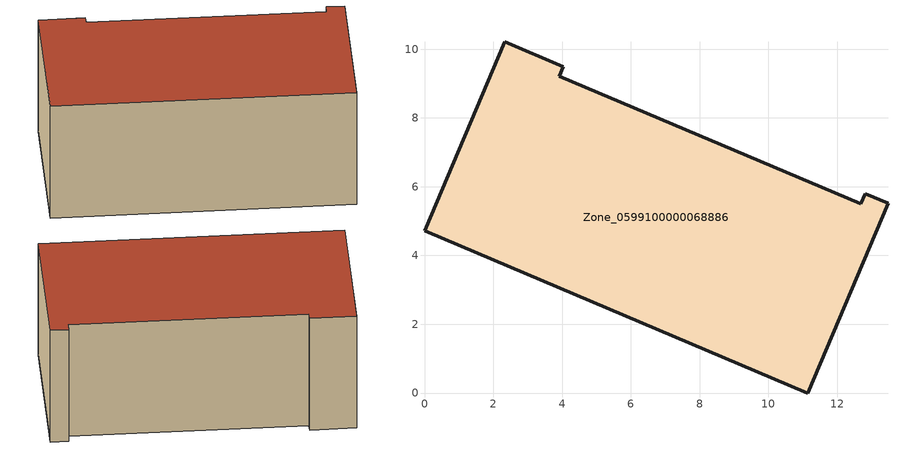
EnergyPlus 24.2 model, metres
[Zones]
Zone_0599100000068886
 floor ground (C_G): 2.33,10.21 4.04,9.49 3.92,9.21 12.69,5.5 12.82,5.8 13.48,5.52 11.15,0 0,4.72 z0
 wall outside (C_F): 4.04,9.49 2.33,10.21 0,4.72 11.15,0 13.48,5.52 12.82,5.8 12.69,5.5 3.92,9.21 4.04,9.49 z0:5.36
 roof outside (C_R): 13.48,5.52 12.82,5.8 12.69,5.5 3.92,9.21 4.04,9.49 2.33,10.21 0,4.72 11.15,0 z5.36
[BUILDING]
Pand.0599100000068886: North Axis=0; Terrain=City; Loads Convergence Tolerance Value=0.04; Temperature Convergence Tolerance Value=0.4; Solar Distribution=FullExterior; Maximum Number of Warmup Days=25; Minimum Number of Warmup Days=1
[Site:Location]
Rotterdam.The.Hague.AP_ZH_NLD Design_Conditions: Latitude=51.96; Longitude=4.45; Time Zone=1; Elevation=-4.5
[SITE:GROUNDTEMPERATURE:BUILDINGSURFACE]
18, 18, 18, 18, 18, 18, 18, 18, 18, 18, 18, 18
[MATERIAL] Thermal Absorptance=0.9; Solar Absorptance=0.7; Visible Absorptance=0.7
Name | Roughness | Thickness | Conductivity | Density | Specific Heat
G.TC.1975-1991 | MediumSmooth | 0.15 | 0.288461 | 540 | 1210
F.TC.1975-1991 | Rough | 0.3 | 0.230769 | 1920 | 840
R.TC.1975-1991 | MediumRough | 0.2 | 0.153846 | 1500 | 1000
[CONSTRUCTION]
C_G: G.TC.1975-1991
C_F: F.TC.1975-1991
C_R: R.TC.1975-1991
[ZONE]
Zone_0599100000068886: Type=1; Multiplier=1; Ceiling Height=Autocalculate; Volume=Autocalculate; Floor Area=autocalculate; Part of Total Floor Area=Yes
[ZONEINFILTRATION:DESIGNFLOWRATE]
Infil_Zone_0599100000068886: Zone or ZoneList or Space or SpaceList=Zone_0599100000068886; Schedule=AlwaysOn; Design Flow Rate Calculation Method=Flow/Area; Flow Rate per Floor Area=0.003; Constant Term Coefficient=1; Temperature Term Coefficient=0; Velocity Term Coefficient=0; Velocity Squared Term Coefficient=0
[HVACTEMPLATE:ZONE:IDEALLOADSAIRSYSTEM]
Zone_0599100000068886: Maximum Heating Supply Air Temperature=50; Minimum Cooling Supply Air Temperature=13; Maximum Heating Supply Air Humidity Ratio=0.0156; Minimum Cooling Supply Air Humidity Ratio=0.0077; Heating Limit=NoLimit; Cooling Limit=NoLimit; Dehumidification Control Type=ConstantSensibleHeatRatio; Cooling Sensible Heat Ratio=0.7; Dehumidification Setpoint=60; Humidification Control Type=None; Humidification Setpoint=30; Outdoor Air Method=None; Outdoor Air Flow Rate per Person=0.00944; Outdoor Air Flow Rate per Zone Floor Area=0; Outdoor Air Flow Rate per Zone=0; Demand Controlled Ventilation Type=None; Outdoor Air Economizer Type=NoEconomizer; Heat Recovery Type=None; Sensible Heat Recovery Effectiveness=0.7; Latent Heat Recovery Effectiveness=0.65
[ZONECONTROL:THERMOSTAT]
ThermostatControl_Zone_0599100000068886: Zone or ZoneList=Zone_0599100000068886; Control Type Schedule=DualSetpointControlType; Control 1=Thermostat_Zone_0599100000068886; Temperature Difference Between Cutout And Setpoint=0
[THERMOSTATSETPOINT:DUALSETPOINT]
Thermostat_Zone_0599100000068886: Heating Setpoint Temperature Schedule=HeatingSetpoint_Zone_0599100000068886; Cooling Setpoint Temperature Schedule=CoolingSetpoint_Zone_0599100000068886
[SCHEDULE:COMPACT]
HeatingSetpoint_Zone_0599100000068886: Through: 12/31, For: AllDays, Until: 24:00, 21
CoolingSetpoint_Zone_0599100000068886: Through: 12/31, For: AllDays, Until: 24:00, 24
DualSetpointControlType: Through: 12/31, For: AllDays, Until: 24:00, 4
AlwaysOn: Through: 12/31, For: AllDays, Until: 24:00, 1
